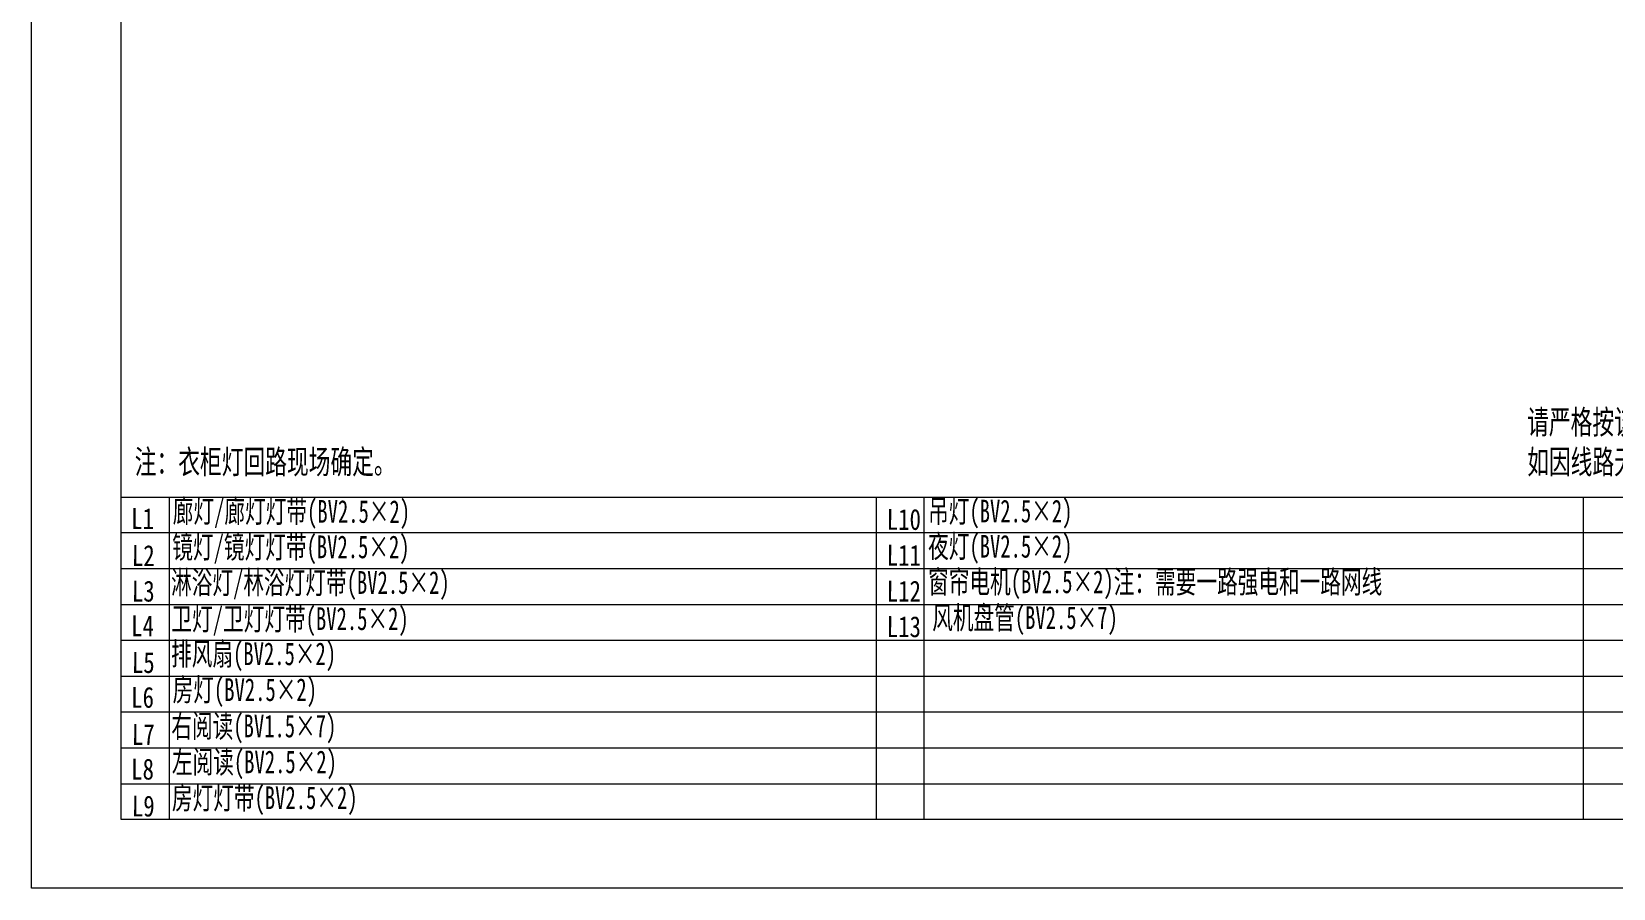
# Model space of a CAD drawing. Header units: millimetres. Extents: x 130143 to 328923, y 19139 to 134795.
# Drawn here: x 170595 to 191771, y 19139 to 30601 of the extents above; entities that cross this region are included whole.
import ezdxf

# ---------------------------------------------------------------- set-up
doc = ezdxf.new("R2010")
doc.units = ezdxf.units.MM
doc.header["$LTSCALE"] = 10
doc.layers.add('邦威智能化', color=7, linetype='Continuous', lineweight=18)
doc.styles.get("Standard").update_dxf_attribs({"font": 'arial.ttf'})
doc.styles.add('仿宋体', font='', dxfattribs={"width": 0.8})
doc.styles.add('标准', font='', dxfattribs={"width": 0.667})
doc.styles.get('仿宋体').set_extended_font_data('宋体')
doc.styles.get('标准').set_extended_font_data('仿宋_gb2312')

# ---------------------------------------------------------------- blocks, each defined once
blk = doc.blocks.new('图框')
for points in [[(-2302, 1740), (42698, 1740), (42698, -30260), (-2302, -30260)], [(-802, 590), (41198, 590), (41198, -29110), (-802, -29110)]]:
    blk.add_lwpolyline(points, close=True)

msp = doc.modelspace()

# ---------------------------------------------------------------- linework, layer by layer
at = {"layer": '邦威智能化'}
for p, q in [((171794.98975, 24374.40754, 0), (200194.98975, 24374.40754, 0)), ((171794.98975, 24374.40754, 0), (172434.98975, 24374.40754, 0)), ((172434.98975, 24374.40754, 0), (172434.98975, 20058.96965, 0)), ((181901.38975, 24374.40754, 0), (181901.38975, 20058.96965, 0)), ((182541.38975, 24374.40754, 0), (182541.38975, 20058.96965, 0)), ((191367.78975, 24374.40754, 0), (191367.78975, 20058.96965, 0)), ((171794.98975, 23898.96965, 0), (200194.98975, 23898.96965, 0)), ((171794.98975, 23418.96965, 0), (200194.98975, 23418.96965, 0)), ((171794.98975, 22938.96965, 0), (200194.98975, 22938.96965, 0)), ((171794.98975, 22458.96965, 0), (200194.98975, 22458.96965, 0)), ((171794.98975, 21978.96965, 0), (200194.98975, 21978.96965, 0)), ((171794.98975, 21498.96965, 0), (200194.98975, 21498.96965, 0)), ((171794.98975, 21018.96965, 0), (200194.98975, 21018.96965, 0)), ((171794.98975, 20538.96965, 0), (200194.98975, 20538.96965, 0))]:
    msp.add_line(p, q, dxfattribs=at)

# ---------------------------------------------------------------- block references
at = {"layer": '邦威智能化', "xscale": 0.8000000000029104, "yscale": 0.7999999999992724, "zscale": 0.8}
msp.add_blockref('图框', (172436.23325, 43347.2057, 0), dxfattribs=at)

# ---------------------------------------------------------------- texts
at = {"layer": '邦威智能化', "insert": (190617.48154, 25538.70575, 0), "char_height": 320, "width": 23665.1200677, "attachment_point": 1}
msp.add_mtext('{\\fFangSong|b0|i0|c0|p34;\\W0.667;\\C1;请严格按该图拓扑关系施工，并按照图纸的线路编号标识电线；\\P如因线路无法识别我，如布线错误等问题所产生的后果我司不予负责！}', dxfattribs=at)
at = {"layer": '邦威智能化', "linetype": 'Continuous', "lineweight": 25, "width": 20715.6018739, "attachment_point": 1, "style": '标准'}
for s, insert, char_height in [('{\\fFangSong|b0|i0|c134|p49;\\C1;注：衣柜灯回路现场确定。}', (171975.19042, 25005.7535, 0), 320), ('{\\fFangSong|b0|i0|c134|p2;吊灯(BV2.5×2)}', (182596.63017, 24338.64163, 0), 304), ('{\\fFangSong|b0|i0|c134|p2;镜灯/镜灯灯带(BV2.5×2)}', (172478.02568, 23860.05973, 0), 304), ('{\\fFangSong|b0|i0|c134|p2;夜灯(BV2.5×2)}', (182596.63017, 23867.76586, 0), 304), ('{\\fFangSong|b0|i0|c134|p2;淋浴灯/林浴灯灯带(BV2.5×2)}', (172461.52449, 23383.00906, 0), 304), ('{\\fFangSong|b0|i0|c134|p2;窗帘电机(BV2.5×2)注：需要一路强电和一路网线}', (182596.63017, 23392.32797, 0), 304), ('{\\fFangSong|b0|i0|c134|p2;卫灯/卫灯灯带(BV2.5×2)}', (172466.02616, 22898.64163, 0), 304), ('{\\fFangSong|b0|i0|c134|p2;风机盘管(BV2.5×7)}', (182651.87058, 22912.32797, 0), 304), ('{\\fFangSong|b0|i0|c134|p2;排风扇(BV2.5×2)}', (172461.52449, 22429.18395, 0), 304), ('{\\fFangSong|b0|i0|c134|p2;房灯(BV2.5×2)}', (172482.6155, 21949.18395, 0), 304), ('{\\fFangSong|b0|i0|c134|p2;右阅读(BV1.5×7)}', (172464.92116, 21463.20375, 0), 304), ('{\\fFangSong|b0|i0|c134|p2;左阅读(BV2.5×2)}', (172472.97698, 20983.20375, 0), 304), ('{\\fFangSong|b0|i0|c134|p2;房灯灯带(BV2.5×2)}', (172472.97698, 20503.20375, 0), 304)]:
    msp.add_mtext(s, dxfattribs=dict(at, insert=insert, char_height=char_height))
at = {"layer": '邦威智能化', "linetype": 'Continuous', "lineweight": 0, "insert": (172485.06093, 24339.84724, 0), "char_height": 304, "width": 3541.464287, "attachment_point": 1, "rotation": 359.85182159, "style": '仿宋体'}
msp.add_mtext('{\\fFangSong|b0|i0|c134|p2;\\W0.667;廊灯/廊灯灯带(BV2.5×2\\fSimSun|b0|i0|c134|p49;)}', dxfattribs=at)
at = {"layer": '邦威智能化', "linetype": 'Continuous', "lineweight": 25, "char_height": 280, "attachment_point": 7, "rotation": 359.85182159, "style": '仿宋体'}
for s, insert, width in [('L1', (171927.63448, 23946.10213, 0), 367.4629189), ('L10', (182043.69393, 23931.71593, 0), 356.6947748), ('L2', (171937.29393, 23451.71593, 0), 356.6947748), ('L11', (182043.69393, 23456.27804, 0), 356.6947748), ('L3', (171937.29393, 22971.71593, 0), 356.6947748), ('L12', (182043.69393, 22976.27804, 0), 356.6947748), ('L4', (171927.63448, 22510.66424, 0), 367.4629189), ('L13', (182043.69393, 22496.27804, 0), 356.6947748), ('L5', (171937.29393, 22016.27804, 0), 356.6947748), ('L6', (171927.63448, 21550.66424, 0), 367.4629189), ('L7', (171937.29393, 21056.27804, 0), 356.6947748), ('L8', (171927.63448, 20590.66424, 0), 367.4629189), ('L9', (171937.29393, 20096.27804, 0), 356.6947748)]:
    msp.add_mtext(s, dxfattribs=dict(at, insert=insert, width=width))

doc.saveas('drawing.dxf')
